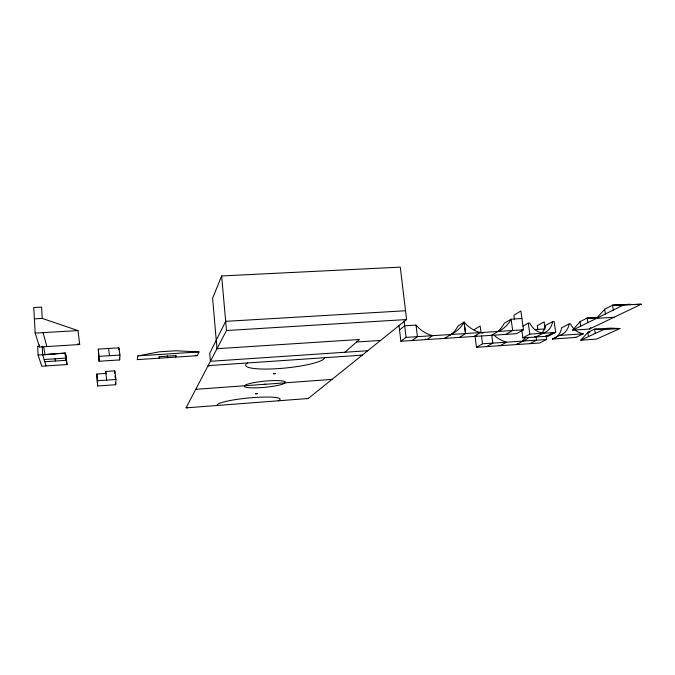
<?xml version="1.0" encoding="UTF-8"?>
<svg xmlns="http://www.w3.org/2000/svg" width="675" height="675" viewBox="0 0 675 675"><rect width="100%" height="100%" fill="white"/><g stroke="black" fill="none" stroke-linecap="round" stroke-linejoin="round"><path stroke-width="1.01" d="M105.933 373.393L96.82 374.017L97.597 385.99L115.687 384.716L115.973 379.46L114.725 370.853L105.722 371.469L105.882 373.84M119.652 359.918L119.981 355.033L118.8 347.819L98.297 349.118L99.115 361.26L119.652 359.918L119.509 357.902M265.781 384.176L264.001 384.379L332.058 379.384M137.835 355.894L137.253 359.632L197.336 355.674L199.007 351.92L175.812 350.772L159.283 351.835L137.835 355.894L199.007 351.92M221.636 275.948L226.496 330.514L186.047 407.869L308.239 398.503L406.586 319.545L400.283 267.131L221.636 275.948L212.591 298.24L216.987 348.697L359.446 339.491L344.815 352.266M360.366 355.278L361.775 355.514M580.07 321.697L572.636 330.159L589.452 329.054L641.25 304.214L612.546 305.319L641.25 304.214M604.665 309.293L596.455 318.389L614.005 317.284M589.452 329.054L590.844 327.51M580.762 340.192L596.54 339.112L619.937 328.531L603.517 329.611L580.762 340.192L587.866 332.404L589.866 332.269L587.858 332.336L588.499 336.597M210.111 365.504L207.942 365.993M399.524 329.856L404.679 325.789L416.019 325.088A31.371 29.168 51.1 0 0 432.489 335.677L426.862 339.559A30.839 28.721 51.2 0 1 425.326 339.095M398.959 325.122L400.874 341.263L406.072 337.39L523.505 329.797L520.872 311.015L513.894 315.217L514.536 319.823M412.054 340.529L417.428 336.656L416.019 325.088M473.926 336.488L480.305 332.598A31.067 28.527 53.3 0 1 464.079 322.11L457.954 326.168A30.839 28.738 51.2 0 1 450.082 335.34M459.405 337.424L465.564 333.551L464.079 322.11A31.379 29.177 51.1 0 1 450.714 334.496L444.808 338.377A30.839 28.738 51.2 0 0 446.192 337.728M474.179 329.712L480.153 325.957L481.098 333.087L483.165 332.952M476.82 335.694L475.099 336.732L476.491 347.296L539.713 342.993L546.674 339.491L546.117 335.652M491.493 335.332L498.15 331.433A31.067 28.544 53.3 0 0 511.11 319.182L521.927 318.507M476.491 347.296L482.524 343.811L546.674 339.491M505.794 334.395L512.679 330.497L511.11 319.182L504.267 323.266A30.544 28.122 53.3 0 1 497.804 331.408M486.658 346.604L492.843 343.119L491.797 335.34M523.074 326.076L528.272 323.148L529.808 323.055A16.85 15.272 56.4 0 0 543.012 333.264A16.259 14.766 56.3 0 0 552.597 321.604L554.116 321.511L555.711 332.429L548.362 336.167L522.863 337.863L521.758 329.999M523.505 329.797L516.459 333.695L400.874 341.263M306.754 398.621L308.517 398.284M552.597 321.604L545.316 325.51A15.998 14.555 56.4 0 1 542.219 332.724M522.863 337.863L529.824 334.133L555.711 332.429M534.507 336.732A16.58 15.053 56.5 0 0 535.857 336.994L543.012 333.264M529.782 343.668L536.6 340.175L536.051 336.319M573.699 328.624A16.419 14.715 57.5 0 1 570.502 323.89L569.017 323.992L561.625 327.772A15.66 14.192 57 0 1 552.437 339.019L575.708 337.458L583.318 333.83A16.419 14.715 57.5 0 1 574.72 329.628M546.109 336.31L553.424 332.581M598.354 317.41L587.166 318.035L580.061 321.621L580.736 326.152M630.61 304.231L612.529 305.243L604.657 309.218L605.391 313.968M552.437 339.019L559.718 335.407L583.318 333.83M572.636 330.159L622.873 305.328M587.858 332.336L594.633 329.122L610.816 328.126L619.937 328.531M38.095 355.067L65.458 353.076L67.044 364.559L41.774 366.221L38.095 355.067L37.631 346.427L39.454 346.309M53.781 354.063L54.675 353.767M46.111 365.934L42.685 354.772L65.458 353.076L65.77 358.121L44.137 359.513M195.742 389.315L264.001 384.345M97.597 385.99L97.343 380.759L115.973 379.46M208.119 365.648L362.23 355.151M367.748 350.722L210.398 361.294L209.714 353.312L225.678 321.342L405.532 310.745M99.115 361.26L98.938 356.392L119.981 355.033M535.098 329.586L545.147 328.927M44.812 361.699L66.201 360.307L65.897 355.32M356.569 342.006L380.565 340.436M42.23 318.423L41.58 307.1L33.75 307.522L35.184 333.104L39.513 347.009L79.709 344.52L78.005 330.573L42.23 318.423L34.383 318.862M226.496 330.514L406.586 319.545M35.184 333.104L78.005 330.573M186.157 407.649L187.608 407.742M587.183 318.111L596.506 318.355M603.517 329.611L594.641 329.189L595.291 333.433M195.328 355.371L197.336 355.674M77.726 343.853L79.709 344.52M43.048 332.64L46.887 346.553M54.979 358.813L55.527 360.998M64.825 353.363L67.044 364.559M43.706 347.195L45.115 354.881M612.529 305.243L613.288 310.07M587.166 318.035L587.866 322.633M545.003 327.923L544.134 321.907L537.241 325.671L537.798 329.619M528.272 323.148L529.824 334.133M481.486 336.015L482.524 343.811M464.062 322.093L465.556 333.534M108.574 348.469L109.485 355.717M404.106 320.979L406.072 337.39M105.722 371.469L106.675 380.109M98.297 349.118L98.938 356.392M175.517 355.193L175.677 357.1L176.192 355.582L159.654 356.662L159.258 358.18L159.114 356.265M167.332 355.725L167.484 357.64M96.82 374.017L97.343 380.759M118.8 347.819L118.943 349.836M114.725 370.853L114.893 373.224M115.079 375.958L115.214 377.907M115.552 382.767L115.687 384.716M42.188 346.14L42.685 354.772M39.395 344.942L39.513 347.009M517.733 343.972A28.603 26.198 55.3 0 1 516.485 344.571L523.108 341.077A29.067 26.561 55.2 0 0 529.04 337.34M525.26 337.913A28.603 26.198 55.3 0 1 522.34 340.883M498.732 345.262A28.595 26.19 55.3 0 0 500.141 345.684L506.528 342.2A29.059 26.553 55.2 0 1 494.64 335.728M537.072 336.555A15.998 14.555 56.4 0 1 535.857 336.994M575.708 337.458A16.158 14.521 57.6 0 1 574.4 337.196M569.017 323.992A15.922 14.386 56.9 0 1 559.718 335.407M217.19 405.481A31.632 4.185 -5.5 0 1 252.636 397.642A31.632 4.185 -5.5 0 1 278.277 400.798M324.65 357.716A39.665 6.632 -5.7 0 1 278.665 368.584A39.665 6.632 -5.7 0 1 247.615 362.956M255.538 393.795L257.217 393.643L255.538 393.795M273.485 373.748L275.366 373.579L273.485 373.748M244.628 385.509L244.223 386.353A20.756 3.071 -5.5 0 0 262.938 387.467A20.756 3.071 -5.5 0 0 284.918 383.062L285.517 382.21A20.756 3.071 -5.5 0 0 266.794 380.97A20.756 3.071 -5.5 0 0 244.628 385.509"/></g></svg>
